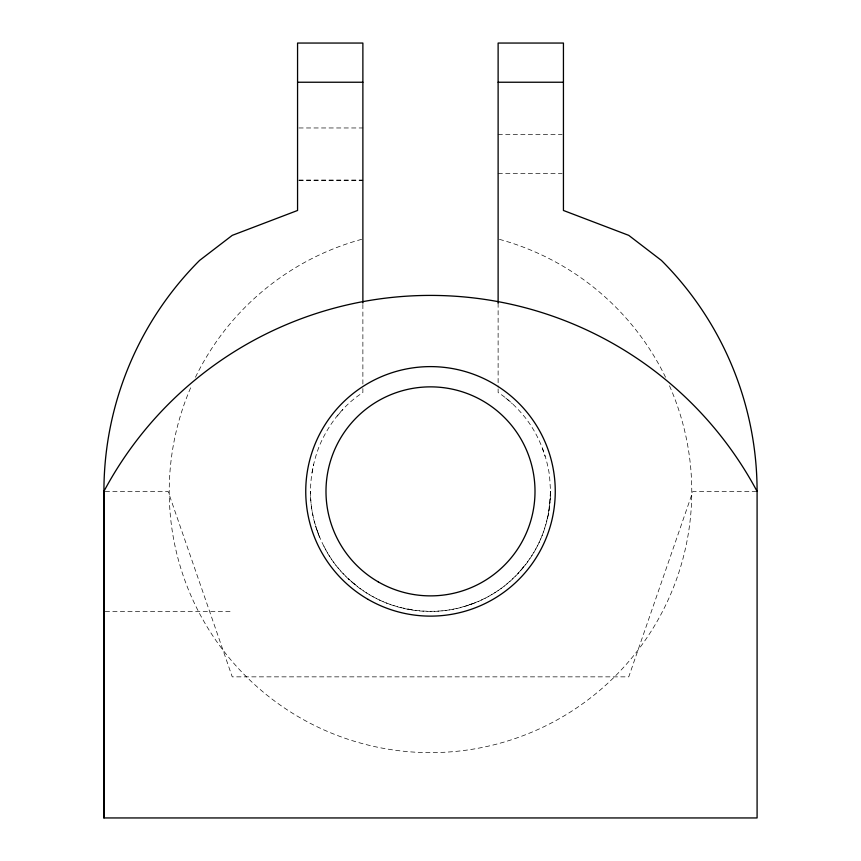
<?xml version="1.0" encoding="UTF-8"?>
<svg xmlns="http://www.w3.org/2000/svg" width="861" height="861" viewBox="0 0 861 861"><rect width="100%" height="100%" fill="white"/><g stroke="black" fill="none" stroke-linecap="round" stroke-linejoin="round"><path stroke-width="0.65" stroke-dasharray="4.3 3.23" d="M312.026 472.883L313.727 464.359M547.273 518.376L548.586 513.737L550.556 491.362L549.533 475.692C546.509 455.017 538.523 434.934 525.748 418.274C517.859 408.48 508.797 399.31 498.121 392.519L498.121 388.515M337.146 416.121L342.872 409.588M523.854 566.613L518.128 573.146M473.722 603.206L465.5 606.004M298.896 127.966L362.879 127.966M498.121 134.564L562.104 134.488M498.121 173.621L562.104 173.685M298.896 180.153L362.879 180.153M298.896 180.218L362.879 180.218M105.257 491.362L168.078 491.362L232.244 676.854L628.756 676.854L692.922 491.362L755.743 491.362M105.257 611.536L232.244 611.536M412.01 609.836L403.486 608.146M505.741 398.008L512.284 403.734M355.259 584.727L348.716 578.99M362.879 388.559L362.879 392.562C343.41 405.004 328.654 424.29 319.582 445.417C311.865 464.843 308.722 486.228 311.467 507.032C314.394 527.75 322.649 547.693 335.252 564.45C348.21 580.841 365.161 594.251 384.555 602.28C403.96 610.105 425.356 612.924 446.17 610.395C466.845 607.371 486.939 599.396 503.588 586.61C519.979 573.652 533.389 556.701 541.418 537.307C547.273 522.756 550.276 507.075 550.556 491.362A120.056 120.056 0 0 1 326.523 551.395L323.112 544.475M542.344 448.14L545.131 456.362M318.656 534.595L315.869 526.362M498.121 303.083L498.121 387.181M362.879 304.428L362.879 387.224M669.492 385.803A261.27 261.27 0 0 1 430.5 752.632A261.27 261.27 0 0 1 191.508 385.803M195.469 377.247A261.27 261.27 0 0 1 361.598 239.347M499.402 239.347A261.27 261.27 0 0 1 665.531 377.247M319.582 537.307A120.056 120.056 0 0 1 310.444 491.362"/><path stroke-width="1.29" d="M498.121 303.083L498.121 43.05L563.438 43.05L563.438 210.471L628.756 235.365L661.431 260.431A326.588 326.588 0 0 1 757.088 491.362L757.088 817.95L103.912 817.95L103.923 491.362A326.588 326.588 0 0 1 199.569 260.431L232.244 235.365L297.562 210.471L297.562 43.05L362.879 43.05L362.879 303.094M297.562 82.236L362.879 82.236M498.121 82.236L563.438 82.236M103.912 817.95L103.912 491.362A370.122 370.122 0 0 1 757.077 491.362M368.121 599.407A124.759 124.759 0 0 0 555.259 491.362A124.759 124.759 0 0 0 368.121 383.328A124.759 124.759 0 0 0 368.121 599.407M378.248 581.875A104.504 104.504 0 0 0 535.004 491.362A104.504 104.504 0 0 0 378.248 400.86A104.504 104.504 0 0 0 378.248 581.875"/></g></svg>
